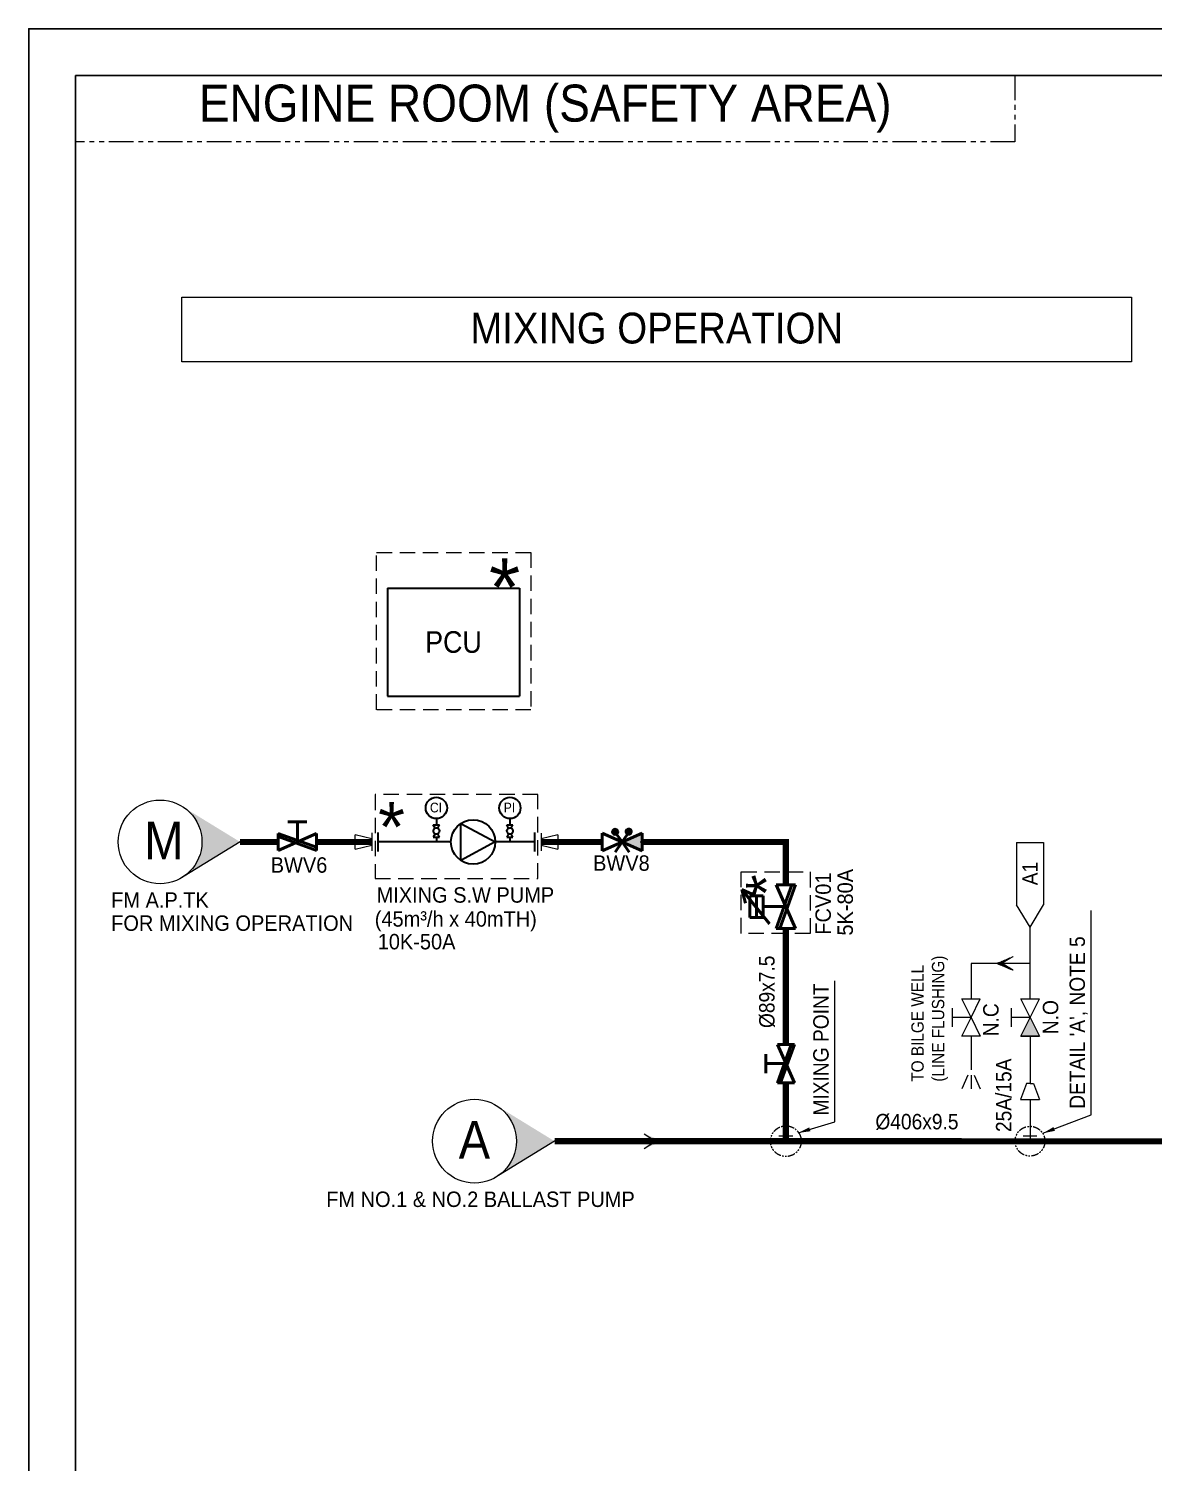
# Model space of a CAD drawing. Extents: x -553847 to 4496999, y 514150 to 878882.
# Drawn here: x 4364381 to 4382612, y 640106 to 663343 of the extents above; entities that cross this region are included whole.
import ezdxf

# ---------------------------------------------------------------- set-up
doc = ezdxf.new("R2010")
doc.units = 0
doc.header["$LTSCALE"] = 25
doc.header["$MEASUREMENT"] = 0
for name, pattern in [('DASHED', [0.75, 0.5, -0.25]), ('HIDDEN', [0.375, 0.25, -0.125]), ('PHANTOM2', [31.75, 15.875, -3.175, 3.175, -3.175, 3.175, -3.175])]:
    doc.linetypes.add(name, pattern=pattern)
doc.layers.get('0').update_dxf_attribs({"linetype": 'CONTINUOUS', "lineweight": 9})
doc.layers.add('0.1 Defpoints', color=7, linetype='CONTINUOUS', plot=False)
doc.layers.add('0.2 Dwg sheet', color=7, linetype='CONTINUOUS')
doc.layers.add('0.3 Text', color=7, linetype='CONTINUOUS')
for name, color, linetype, lineweight in [('0.4 Maker scope box', 3, 'HIDDEN', 9), ('0.5 Dim', 1, 'CONTINUOUS', 9), ('1.1 Y_Pipe', 7, 'CONTINUOUS', 13), ('1.5 M_Equip', 4, 'CONTINUOUS', 30), ('1.9 Arrow', 1, 'CONTINUOUS', 9)]:
    doc.layers.add(name, color=color, linetype=linetype, lineweight=lineweight)
doc.layers.add('2.1 Valve open', color=7, linetype='CONTINUOUS', lineweight=50, true_color=0x1b21e4)
doc.layers.add('2.2 Ballast water line', color=7, linetype='CONTINUOUS', true_color=0x1b21e4)
doc.styles.add('ARIAL', font='arial.ttf')
doc.styles.get("Standard").update_dxf_attribs({"font": '', "width": 0.95, "height": 250})
doc.styles.get('Standard').set_extended_font_data('Gulim')
doc.dimstyles.new('TC50', dxfattribs={"dimtxt": 250, "dimasz": 200, "dimexe": 100, "dimexo": 100, "dimgap": 100, "dimtad": 1, "dimtoh": 1, "dimdec": 0, "dimrnd": 0.0005, "dimzin": 9, "dimdsep": 46, "dimtxsty": 'Standard', "dimcen": -3.5, "dimclrd": 1, "dimclre": 1, "dimazin": 2, "dimtfac": 0.6, "dimtdec": 0, "dimtmove": 0, "dimatfit": 3, "dimfxl": 4, "dimtolj": 1, "dimlwd": 15, "dimlwe": 15, "dimarcsym": 0})

# ---------------------------------------------------------------- blocks, each defined once
blk = doc.blocks.new('양식 51-Q-02-08')
at = {"layer": '0.1 Defpoints'}
blk.add_lwpolyline([(-2677005, 1033560), (-2613196, 1033560), (-2613196, 988132), (-2677005, 988132)], close=True, dxfattribs=at)
at = {"layer": '0.2 Dwg sheet'}
blk.add_lwpolyline([(-2613953, 989196), (-2676245, 989196), (-2676245, 1032800), (-2613953, 1032800)], close=True, dxfattribs=at)

msp = doc.modelspace()

# ---------------------------------------------------------------- hatches: boundary and pattern name
at = {"layer": '1.1 Y_Pipe', "linetype": 'Continuous', "ltscale": 30}
h = msp.add_hatch(dxfattribs=at)
h.set_pattern_fill('ANSI31', color=256, scale=1.072502)
h.set_pattern_definition([(45, (4296085.82785, 298273.62326), (-0.094796635586, 0.094796635586), [])])
h.paths.add_polyline_path([(4366897.3, 649603.6, 0.5309324), (4366884.4, 650728.1), (4367808.3, 650161.5)])
at = {"layer": '1.1 Y_Pipe'}
for points in [[(4374326.7, 650305.5), (4374000.7, 650160.8), (4374326.7, 650016.1)], [(4380612.9, 647315.6), (4380764.8, 647014.1), (4380462.2, 647014.1)]]:
    msp.add_hatch(color=256, dxfattribs=at).paths.add_polyline_path(points)
at = {"layer": '1.1 Y_Pipe', "linetype": 'Continuous', "ltscale": 30}
h = msp.add_hatch(dxfattribs=at)
h.set_pattern_fill('ANSI31', color=256, scale=1.072502)
h.set_pattern_definition([(45, (4301183.24025, 293423.39393), (-0.094796635586, 0.094796635586), [])])
h.paths.add_polyline_path([(4371994.7, 644753.4, 0.5309324), (4371981.8, 645877.8), (4372905.7, 645311.2)])
at = {"layer": '1.9 Arrow'}
h = msp.add_hatch(dxfattribs=at)
h.set_pattern_fill('ANSI31', color=256, scale=0.382453, angle=360, style=0)
h.set_pattern_definition([(315, (4107312.58204, 981643.477786), (-0.033804374581, -0.033804374581), [])])
h.paths.add_polyline_path([(4380338.5, 648300.2), (4380159.8, 648192.5), (4380337.9, 648083.7), (4380078.7, 648192.7)])
h = msp.add_hatch(color=256, dxfattribs=at)
h.paths.add_polyline_path([(4374668.6, 645311.2), (4374541, 645311.2), (4374357.6, 645193.8)])
h.paths.add_polyline_path([(4374668.6, 645311.2), (4374357.6, 645428.7), (4374541, 645311.2)])
at = {"layer": '2.1 Valve open'}
msp.add_hatch(color=256, dxfattribs=at).paths.add_polyline_path([(4374326.7, 650305.5), (4374000.7, 650160.8), (4374326.7, 650016.1)])

# ---------------------------------------------------------------- linework, layer by layer
at = {"ltscale": 30}
msp.add_lwpolyline([(4366866.2, 658993), (4382257, 658993), (4382257, 657943.2), (4366866.2, 657943.2)], close=True, dxfattribs=at)
at = {"layer": '0.1 Defpoints', "color": 4, "linetype": 'ByBlock'}
msp.add_lwpolyline([(4364381.2, 617914.9), (4428190.1, 617914.9), (4428190.1, 663342.8), (4364381.2, 663342.8)], close=True, dxfattribs=at)
at = {"layer": '0.3 Text', "linetype": 'Continuous', "ltscale": 30}
msp.add_line((4374326.7, 650305.5), (4374326.7, 650016.1), dxfattribs=at)
at = {"layer": '0.4 Maker scope box', "linetype": 'DASHED', "lineweight": 15, "ltscale": 20}
for points in [[(4370021.5, 654853.9), (4372523.5, 654853.9), (4372523.5, 652305.1), (4370021.5, 652305.1)], [(4375933.1, 649675.5), (4377049.1, 649675.5), (4377049.1, 648679.5), (4375933.1, 648679.5)]]:
    msp.add_lwpolyline(points, close=True, dxfattribs=at)
at = {"layer": '0.4 Maker scope box', "linetype": 'DASHED', "lineweight": 15, "ltscale": 20, "elevation": 0}
msp.add_lwpolyline([(4372634, 650928.1), (4369995.6, 650928.1), (4369995.6, 649566.7), (4372634, 649566.7)], close=True, dxfattribs=at)
at = {"layer": '0.5 Dim', "linetype": 'PHANTOM2', "lineweight": 9, "ltscale": 0.3}
for centre, radius in [((4376655.3, 645311.2), 248.7), ((4380612.8, 645311.2), 241.6)]:
    msp.add_circle(centre, radius, dxfattribs=at)
at = {"layer": '1.1 Y_Pipe'}
for p, q in [((4368582.7, 650487.7), (4368892.4, 650487.7)), ((4368737.6, 650161.5), (4368737.6, 650487.7)), ((4368427.9, 650024), (4368427.9, 650299)), ((4369047.3, 650299), (4368427.9, 650024)), ((4368427.9, 650299), (4369047.3, 650077.1)), ((4368427.9, 650249.4), (4369047.3, 650024)), ((4369047.3, 650024), (4369047.3, 650299)), ((4369671.5, 650046.6), (4369671.5, 650276.3)), ((4369945.7, 650212.8), (4369671.5, 650276.3)), ((4369945.7, 650306.6), (4369945.7, 650016.4)), ((4369945.7, 650110.2), (4369945.7, 650212.8)), ((4372686, 650305.9), (4372686, 650015.7)), ((4372960.3, 650275.6), (4372686, 650212.1)), ((4372686, 650212.1), (4372686, 650109.5)), ((4372960.3, 650275.6), (4372960.3, 650046)), ((4373674.7, 650016.1), (4373674.7, 650305.5)), ((4373674.7, 650305.5), (4374326.7, 650016.1)), ((4374326.7, 650305.5), (4373674.7, 650016.1)), ((4373889.5, 650366.1), (4373846.2, 650321.2)), ((4373905.2, 650362.4), (4373850.6, 650305.7)), ((4373916.8, 650354.5), (4373858.9, 650294.3)), ((4373925.2, 650343.1), (4373870.5, 650286.4)), ((4373929.5, 650327.6), (4373886.2, 650282.7)), ((4374000.7, 650160.8), (4373911.6, 650290)), ((4374000.7, 650160.8), (4374089.8, 650290)), ((4374108.8, 650369.7), (4374065.5, 650324.8)), ((4374124.4, 650366), (4374069.8, 650309.3)), ((4374136.1, 650358.1), (4374078.2, 650297.9)), ((4374144.4, 650346.7), (4374089.8, 650290)), ((4374148.8, 650331.2), (4374105.5, 650286.3)), ((4368427.9, 650161.5), (4367808.3, 650161.5)), ((4369671.5, 650161.5), (4369047.3, 650161.5)), ((4369671.5, 650046.6), (4369945.7, 650110.2)), ((4372686, 650109.5), (4372960.3, 650046)), ((4372960.3, 650160.8), (4373454.6, 650160.8)), ((4373454.6, 650160.8), (4373674.7, 650160.8)), ((4374000.7, 650160.8), (4373887.9, 649997.2)), ((4374000.7, 650160.8), (4374113.5, 649997.2)), ((4374292.4, 650160.8), (4376655.3, 650160.8)), ((4380393.1, 650154.4), (4380393.1, 649144)), ((4380393.1, 650154.4), (4380832.8, 650154.4)), ((4380832.8, 650154.4), (4380832.8, 649144)), ((4380612.9, 648779.7), (4380393.1, 649144)), ((4380612.9, 648779.7), (4380832.8, 649144)), ((4380612.9, 647617.2), (4380612.9, 648779.7)), ((4380612.9, 648193.5), (4379656.3, 648193.5)), ((4379656.3, 648193.5), (4379656.3, 647617.2)), ((4379505.5, 647617.2), (4379807, 647617.2)), ((4379656.3, 647315.6), (4379505.5, 647617.2)), ((4379656.3, 647315.6), (4379807, 647617.2)), ((4380462.2, 647617.2), (4380763.7, 647617.2)), ((4380612.9, 647315.6), (4380462.2, 647617.2)), ((4380613, 647315.6), (4380763.7, 647617.2)), ((4379354.7, 647164.8), (4379354.7, 647466.4)), ((4380311.4, 647164.8), (4380311.4, 647466.4)), ((4379656.3, 647315.6), (4379354.7, 647315.6)), ((4379505.5, 647014.1), (4379656.3, 647315.6)), ((4379656.3, 647315.6), (4379807, 647014.1)), ((4380613, 647315.6), (4380311.4, 647315.6)), ((4380462.2, 647014.1), (4380612.9, 647315.6)), ((4380612.9, 647315.6), (4380763.7, 647014.1)), ((4379807, 647014.1), (4379505.5, 647014.1)), ((4379656.3, 647014.1), (4379656.3, 646469.9)), ((4380763.7, 647014.1), (4380462.2, 647014.1)), ((4380612.9, 647014.1), (4380612.9, 646246.2)), ((4376329.1, 646413.9), (4376329.1, 646723.6)), ((4376792.8, 646878.4), (4376517.8, 646878.4)), ((4376517.8, 646878.4), (4376792.8, 646259)), ((4376517.8, 646259), (4376739.7, 646878.4)), ((4376567.3, 646259), (4376792.8, 646878.4)), ((4376655.3, 646568.7), (4376329.1, 646568.7)), ((4376792.8, 646259), (4376517.8, 646259)), ((4379605.5, 646382), (4379506.5, 646159.9)), ((4379656.3, 646382), (4379656.3, 646159.9)), ((4379707, 646382), (4379806, 646159.9)), ((4380557.5, 646246.2), (4380460, 645986.2)), ((4380612.8, 646246.2), (4380557.5, 646246.2)), ((4380612.8, 646246.2), (4380668, 646246.2)), ((4380668, 646246.2), (4380765.5, 645986.2)), ((4380460, 645986.2), (4380765.5, 645986.2)), ((4380612.9, 645986.2), (4380612.8, 645311.2)), ((4376542.8, 645397.2), (4376767.8, 645397.2)), ((4380500.3, 645397.2), (4380725.3, 645397.2))]:
    msp.add_line(p, q, dxfattribs=at)
at = {"layer": '1.1 Y_Pipe', "linetype": 'Continuous', "ltscale": 30}
for p, q in [((4367808.3, 650161.5), (4366831.8, 649563.5)), ((4376655.3, 649464.6), (4376655.3, 650160.8)), ((4376655.3, 646878.4), (4376655.3, 648760.5)), ((4380462.2, 647014.1), (4380763.7, 647014.1)), ((4376655.3, 645311.2), (4376655.3, 646259)), ((4372905.7, 645311.2), (4371929.2, 644713.2)), ((4385493.5, 645311.2), (4372905.7, 645311.2))]:
    msp.add_line(p, q, dxfattribs=at)
at = {"layer": '1.1 Y_Pipe', "color": 1, "linetype": 'PHANTOM2'}
msp.add_lwpolyline([(4365140.8, 662583.1), (4380367, 662583.1), (4380367, 661509), (4365140.8, 661509)], close=True, dxfattribs=at)
at = {"layer": '1.1 Y_Pipe', "linetype": 'Continuous', "ltscale": 30}
for centre in [(4366510.6, 650161.5), (4371608, 645311.2)]:
    msp.add_circle(centre, 678.8, dxfattribs=at)
at = {"layer": '1.1 Y_Pipe'}
for centre in [(4373887.9, 650324.4), (4374107.1, 650328)]:
    msp.add_circle(centre, 41.7, dxfattribs=at)
at = {"layer": '1.5 M_Equip'}
for p, q in [((4370195.7, 654272.7), (4370195.7, 652526.2)), ((4370195.7, 654272.7), (4372338.5, 654272.7)), ((4372338.5, 654272.7), (4372338.5, 652526.2)), ((4370195.7, 652526.2), (4372338.5, 652526.2)), ((4370968.6, 650382.7), (4370940.4, 650439.2)), ((4370940.4, 650439.2), (4371040.7, 650439.2)), ((4370990.6, 650540.2), (4370990.6, 650439.2)), ((4371012.5, 650382.7), (4371040.7, 650439.2)), ((4372159.6, 650382.7), (4372131.4, 650439.2)), ((4372131.4, 650439.2), (4372231.7, 650439.2)), ((4372181.5, 650540.2), (4372181.5, 650439.2)), ((4372203.5, 650382.7), (4372231.7, 650439.2)), ((4370968.6, 650295), (4370940.4, 650238.5)), ((4370940.4, 650238.5), (4371040.7, 650238.5)), ((4370990.6, 650238.5), (4370990.6, 650160.8)), ((4371040.7, 650238.5), (4371012.5, 650295)), ((4372159.6, 650295), (4372131.4, 650238.5)), ((4372131.4, 650238.5), (4372231.7, 650238.5)), ((4372181.5, 650238.5), (4372181.5, 650160.8)), ((4372231.7, 650238.5), (4372203.5, 650295)), ((4376389.2, 648834), (4375940.5, 649393)), ((4375940.5, 649393), (4375998.9, 649170.8)), ((4375940.5, 649393), (4376108.8, 649316.9)), ((4376072.1, 648936.5), (4376072.1, 649288.6)), ((4376072.1, 649288.6), (4376284.4, 649288.6)), ((4376178.2, 648936.5), (4376178.2, 649288.6)), ((4376284.4, 648936.5), (4376284.4, 649288.6)), ((4376284.4, 648936.5), (4376072.1, 648936.5))]:
    msp.add_line(p, q, dxfattribs=at)
at = {"layer": '1.5 M_Equip', "color": 4}
for p, q in [((4371385.6, 650459.8), (4371944, 650160.8)), ((4371385.6, 649861.8), (4371385.6, 650459.8)), ((4370045.6, 650006), (4370045.6, 650315.6)), ((4372584, 650006), (4372584, 650315.6)), ((4371225.6, 650160.8), (4370045.6, 650160.8)), ((4371944, 650160.8), (4371385.6, 649861.8)), ((4372584, 650160.8), (4371944, 650160.8)), ((4376811.6, 649464.6), (4376498.9, 649464.6)), ((4376498.9, 649464.6), (4376811.6, 648760.5)), ((4376498.9, 648760.5), (4376752.7, 649464.6)), ((4376557.8, 648760.5), (4376811.6, 649464.6)), ((4376655.3, 649112.6), (4376284.4, 649112.6)), ((4376811.6, 648760.5), (4376498.9, 648760.5))]:
    msp.add_line(p, q, dxfattribs=at)
at = {"layer": '1.5 M_Equip'}
for centre, radius in [((4370990.6, 650712.9), 172.7), ((4372181.5, 650712.9), 172.7), ((4370990.6, 650338.8), 49), ((4372181.5, 650338.8), 49)]:
    msp.add_circle(centre, radius, dxfattribs=at)
at = {"layer": '1.5 M_Equip', "color": 4}
msp.add_circle((4371584.8, 650160.8), 359.2, dxfattribs=at)
at = {"layer": '1.9 Arrow'}
for p in [(4374357.6, 645428.7), (4374357.6, 645193.8)]:
    msp.add_line(p, (4374541, 645311.2), dxfattribs=at)
at = {"layer": '2.1 Valve open'}
for p, q in [((4368582.7, 650487.7), (4368892.4, 650487.7)), ((4368737.6, 650161.5), (4368737.6, 650487.7)), ((4368427.9, 650024), (4368427.9, 650299)), ((4369047.3, 650299), (4368427.9, 650024)), ((4368427.9, 650299), (4369047.3, 650077.1)), ((4368427.9, 650249.4), (4369047.3, 650024)), ((4369047.3, 650024), (4369047.3, 650299)), ((4373674.7, 650016.1), (4373674.7, 650305.5)), ((4373674.7, 650305.5), (4374326.7, 650016.1)), ((4374326.7, 650305.5), (4373674.7, 650016.1)), ((4373889.5, 650366.1), (4373846.2, 650321.2)), ((4373905.2, 650362.4), (4373850.6, 650305.7)), ((4373916.8, 650354.5), (4373858.9, 650294.3)), ((4373925.2, 650343.1), (4373870.5, 650286.4)), ((4373929.5, 650327.6), (4373886.2, 650282.7)), ((4374000.7, 650160.8), (4373911.6, 650290)), ((4374000.7, 650160.8), (4374089.8, 650290)), ((4374108.8, 650369.7), (4374065.5, 650324.8)), ((4374124.4, 650366), (4374069.8, 650309.3)), ((4374136.1, 650358.1), (4374078.2, 650297.9)), ((4374144.4, 650346.7), (4374089.8, 650290)), ((4374148.8, 650331.2), (4374105.5, 650286.3)), ((4374326.7, 650305.5), (4374326.7, 650016.1)), ((4374000.7, 650160.8), (4373887.9, 649997.2)), ((4374000.7, 650160.8), (4374113.5, 649997.2)), ((4376389.2, 648834), (4375940.5, 649393)), ((4375940.5, 649393), (4375998.9, 649170.8)), ((4375940.5, 649393), (4376108.8, 649316.9)), ((4376072.1, 648936.5), (4376072.1, 649288.6)), ((4376072.1, 649288.6), (4376284.4, 649288.6)), ((4376178.2, 648936.5), (4376178.2, 649288.6)), ((4376284.4, 648936.5), (4376284.4, 649288.6)), ((4376811.6, 649464.6), (4376498.9, 649464.6)), ((4376498.9, 649464.6), (4376811.6, 648760.5)), ((4376498.9, 648760.5), (4376752.7, 649464.6)), ((4376557.8, 648760.5), (4376811.6, 649464.6)), ((4376655.3, 649112.6), (4376284.4, 649112.6)), ((4376284.4, 648936.5), (4376072.1, 648936.5)), ((4376811.6, 648760.5), (4376498.9, 648760.5)), ((4376329.1, 646413.9), (4376329.1, 646723.6)), ((4376792.8, 646878.4), (4376517.8, 646878.4)), ((4376517.8, 646878.4), (4376792.8, 646259)), ((4376517.8, 646259), (4376739.7, 646878.4)), ((4376567.3, 646259), (4376792.8, 646878.4)), ((4376655.3, 646568.7), (4376329.1, 646568.7)), ((4376792.8, 646259), (4376517.8, 646259))]:
    msp.add_line(p, q, dxfattribs=at)
for centre in [(4373887.9, 650324.4), (4374107.1, 650328)]:
    msp.add_circle(centre, 41.7, dxfattribs=at)
at = {"layer": '2.2 Ballast water line', "color": 85, "linetype": 'Continuous', "ltscale": 75, "true_color": 0x58ba48, "const_width": 100, "elevation": 0}
for points in [[(4367808.3, 650161.5), (4368427.9, 650161.5)], [(4369047.3, 650161.5), (4369945.7, 650161.5)]]:
    msp.add_lwpolyline(points, dxfattribs=at)
at = {"layer": '2.2 Ballast water line', "color": 85, "linetype": 'Continuous', "ltscale": 75, "true_color": 0x58ba48, "const_width": 100}
for points in [[(4372686, 650161.5), (4373674.7, 650160.8)], [(4374326.7, 650160.8), (4376655.3, 650160.8), (4376655.3, 649464.6)], [(4376655.3, 648760.5), (4376655.3, 646878.4)], [(4376655.3, 646259), (4376655.3, 645311.2)]]:
    msp.add_lwpolyline(points, dxfattribs=at)
at = {"layer": '2.2 Ballast water line', "linetype": 'Continuous', "ltscale": 75, "const_width": 100}
msp.add_lwpolyline([(4376655.3, 645311.2), (4372905.7, 645311.2)], dxfattribs=at)
at = {"layer": '2.2 Ballast water line', "color": 41, "linetype": 'Continuous', "lineweight": -3, "ltscale": 100, "true_color": 0xf4ee51, "const_width": 100}
msp.add_lwpolyline([(4385767.8, 645307.7), (4376655.3, 645311.2)], dxfattribs=at)

# ---------------------------------------------------------------- block references
at = {"color": 217, "linetype": 'Continuous', "true_color": 0x93278f}
msp.add_blockref('양식 51-Q-02-08', (7041386.2, -370217.2), dxfattribs=at)

# ---------------------------------------------------------------- texts
at = {"layer": '0.3 Text'}
for s, width, p in [('BWV8', 0.99, (4373530.4, 649693.7)), ('BWV6', 0.99, (4368304.8, 649662.6)), ('FM A.P.TK', 0.99, (4365718.7, 649094.9)), ('MIXING S.W PUMP', 0.99, (4370021.2, 649176.7)), ('(45m³/h x 40mTH)', 0.99, (4369991.4, 648788.4)), ('FOR MIXING OPERATION', 0.99, (4365718.7, 648720.5)), ('10K-50A', 0.99, (4370039.1, 648420.1)), ('Ø406x9.5', 0.95, (4378106.1, 645503.3)), ('FM NO.1 & NO.2 BALLAST PUMP', 0.99, (4369204.5, 644244.7))]:
    msp.add_text(s, height=250, dxfattribs=dict(at, width=width)).set_placement(p)
for s, width, p in [('5K-80A', 0.99, (4377742, 648643.6)), ('FCV01', 0.99, (4377384.7, 648658)), ('Ø89x7.5', 0.95, (4376471.8, 647144.8)), ('N.C', 0.95, (4380103.1, 647011.4)), ('25A/15A', 0.95, (4380310.6, 645459.3))]:
    msp.add_text(s, height=250, rotation=90, dxfattribs=dict(at, width=width)).set_placement(p)
at = {"layer": '0.3 Text', "attachment_point": 5, "line_spacing_factor": 0.9}
for s, insert, char_height, width in [('\\pxqc;ENGINE ROOM (SAFETY AREA)', (4372753.9, 662046), 600, 15226.206), ('\\pxqc;PCU', (4371267.1, 653399.5), 350, 2142.819)]:
    msp.add_mtext(s, dxfattribs=dict(at, insert=insert, char_height=char_height, width=width))
at = {"layer": '0.3 Text', "char_height": 158.4, "attachment_point": 5}
for s, insert in [('CI', (4370983.8, 650718)), ('PI', (4372174.7, 650718.1))]:
    msp.add_mtext(s, dxfattribs=dict(at, insert=insert))
at = {"layer": '0.3 Text', "insert": (4380612.9, 649649.2), "char_height": 250, "width": 1009.722, "attachment_point": 5, "rotation": 90}
msp.add_mtext('\\pxqc;A1', dxfattribs=at)
at = {"layer": '0.3 Text', "char_height": 250, "attachment_point": 1, "rotation": 90}
for s, insert in [("DETAIL 'A', NOTE 5", (4381252.8, 645836.6)), ('MIXING POINT', (4377098.7, 645727)), ('N.O', (4380820.1, 647045.9))]:
    msp.add_mtext(s, dxfattribs=dict(at, insert=insert))
at = {"layer": '0.3 Text', "insert": (4378689.3, 646275.5), "char_height": 200, "attachment_point": 1, "rotation": 90}
msp.add_mtext_dynamic_manual_height_columns('TO BILGE WELL\\P(LINE FLUSHING)', width=3714.7, gutter_width=1000, heights=[0], dxfattribs=at)
at = {"layer": '0.4 Maker scope box', "linetype": 'DASHED', "lineweight": 15, "ltscale": 20, "style": 'ARIAL'}
msp.add_text('*', height=932.7, dxfattribs=at).set_placement((4371842.5, 653822.9))
at = {"layer": '0.4 Maker scope box', "style": 'ARIAL'}
msp.add_text('*', height=800, dxfattribs=at).set_placement((4370045.6, 650006))
at = {"layer": '0.4 Maker scope box', "linetype": 'DASHED', "lineweight": 15, "ltscale": 20, "style": 'ARIAL', "text_generation_flag": 4}
msp.add_text('*', height=666.9, rotation=270, dxfattribs=at).set_placement((4376673.5, 649635.2))
at = {"layer": '1.1 Y_Pipe', "linetype": 'Continuous', "ltscale": 30, "width": 0.95}
for s, p in [('M', (4366254.3, 649877.7)), ('A', (4371351.8, 645027.5))]:
    msp.add_text(s, height=612.9, dxfattribs=at).set_placement(p)
at = {"layer": '2.2 Ballast water line', "insert": (4374561.6, 658486.7), "char_height": 500, "width": 15390.85, "attachment_point": 5, "line_spacing_factor": 0.9}
msp.add_mtext('\\pxqc;MIXING OPERATION', dxfattribs=at)

# ---------------------------------------------------------------- leaders
at = {"layer": '0.5 Dim'}
for points in [[(4380818.2, 645438.5), (4381603.2, 645736.7), (4381603.2, 649050.8)], [(4376852.3, 645445.5), (4377449.2, 645627.1), (4377449.2, 647911.5)]]:
    msp.add_leader(points, dimstyle='TC50', override={"dimgap": 100, "dimtad": 0, "dimarcsym": 1}, dxfattribs=at)

doc.saveas('drawing.dxf')
